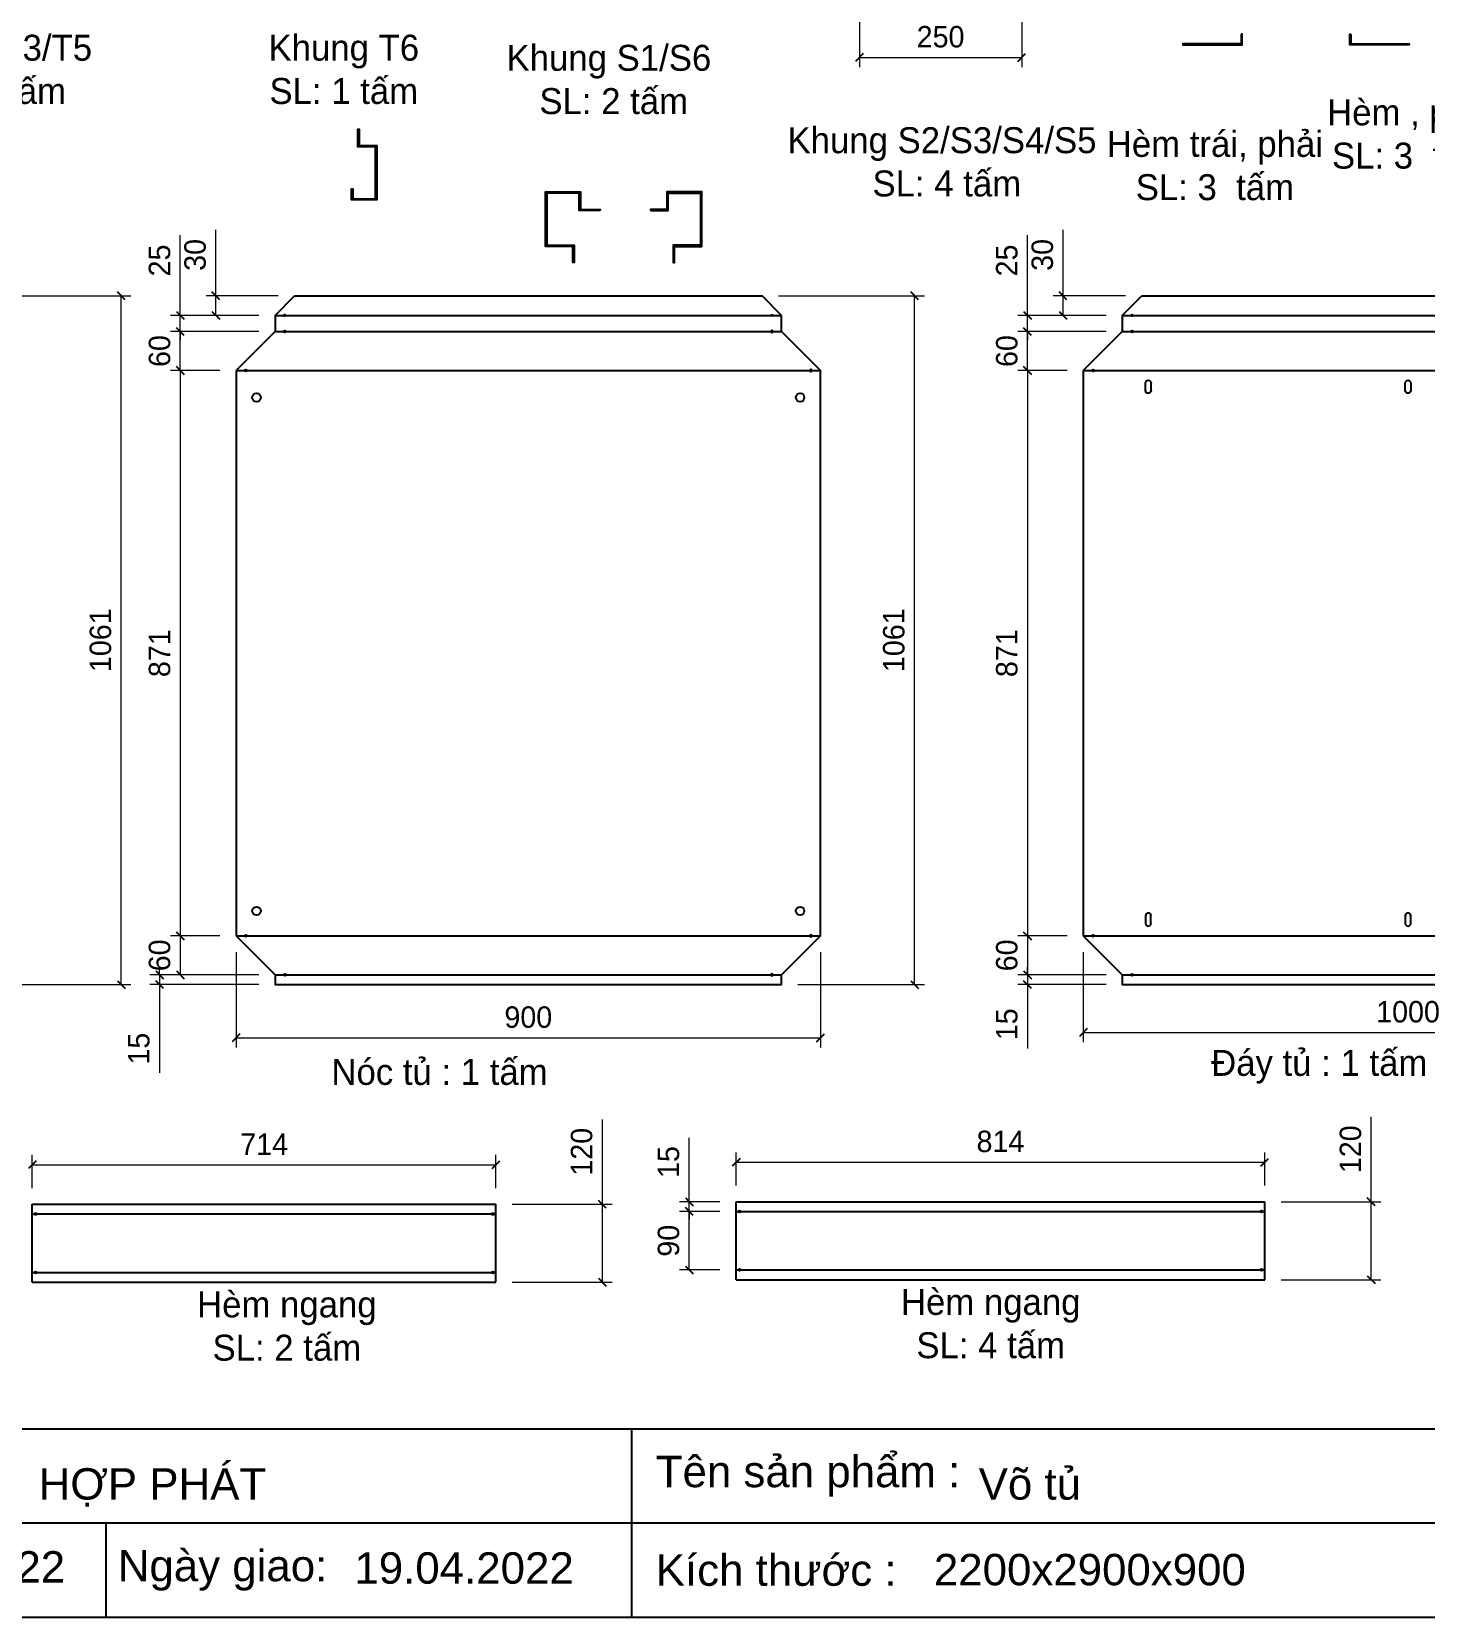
# Model space of a CAD drawing. Header units: millimetres. Extents: x 0 to 7175, y 0 to 5073.
# Drawn here: x 1227 to 3372, y 0 to 2443 of the extents above; entities that cross this region are included whole.
import ezdxf

# ---------------------------------------------------------------- set-up
doc = ezdxf.new("R2010")
doc.units = ezdxf.units.MM
doc.layers.add('CNC', color=7, linetype='Continuous')
doc.layers.add('DIM', color=253, linetype='Continuous')
doc.styles.add('Arial', font='arial.ttf')
doc.dimstyles.new('Dim-33', dxfattribs={"dimtxt": 33, "dimasz": 12, "dimexe": 15, "dimexo": 25, "dimgap": 15, "dimtad": 1, "dimdec": 0, "dimtxsty": 'Standard', "dimblk": 'OBLIQUE', "dimcen": 10, "dimclrd": 5, "dimclre": 5, "dimclrt": 3, "dimazin": 3, "dimtfac": 1, "dimtdec": 0, "dimtmove": 0, "dimatfit": 3, "dimldrblk": 'OPEN30', "dimlwd": 9, "dimlwe": 9})

# ---------------------------------------------------------------- blocks, each defined once
blk = doc.blocks.new('*D35')
at = {"color": 0, "linetype": 'ByBlock', "lineweight": -2}
for p, q in [((2507, 2408.9), (2495, 2396.9)), ((2745, 2396.9), (2757, 2408.9))]:
    blk.add_line(p, q, dxfattribs=at)
at = {"layer": 'Defpoints', "color": 0, "transparency": 16777216}
for p in [(2501, 2642.8), (2751, 2552.8), (2751, 2402.9)]:
    blk.add_point(p, dxfattribs=at)
at = {"layer": 'DIM', "color": 5, "lineweight": 9, "transparency": 16777216}
for p, q in [((2501, 2617.8), (2501, 2387.9)), ((2751, 2527.8), (2751, 2387.9)), ((2501, 2402.9), (2751, 2402.9))]:
    blk.add_line(p, q, dxfattribs=at)
at = {"layer": 'DIM', "color": 3, "transparency": 16777216, "insert": (2626, 2434.7), "char_height": 33, "attachment_point": 5}
blk.add_mtext('250', dxfattribs=at)
blk = doc.blocks.new('_Oblique')
at = {"color": 0, "linetype": 'ByBlock', "lineweight": -2}
blk.add_line((-0.5, -0.5), (0.5, 0.5), dxfattribs=at)
blk = doc.blocks.new('_Open30')
at = {"color": 0, "linetype": 'ByBlock', "lineweight": -2}
for p, q in [((-1, 0.27), (0, 0)), ((0, 0), (-1, -0.27)), ((0, 0), (-1, 0))]:
    blk.add_line(p, q, dxfattribs=at)
blk = doc.blocks.new('*D43')
at = {"color": 0, "linetype": 'ByBlock', "lineweight": -2}
for p, q in [((1370.4, 2029.7), (1358.4, 2041.7)), ((1358.4, 980.7), (1370.4, 968.7))]:
    blk.add_line(p, q, dxfattribs=at)
at = {"layer": 'Defpoints', "color": 0, "transparency": 16777216}
for p in [(1129.7, 2035.7), (1364.4, 2035.7), (1159.7, 974.7)]:
    blk.add_point(p, dxfattribs=at)
at = {"layer": 'DIM', "color": 5, "lineweight": 9, "transparency": 16777216}
for p, q in [((1154.7, 2035.7), (1379.4, 2035.7)), ((1364.4, 974.7), (1364.4, 2035.7)), ((1184.7, 974.7), (1379.4, 974.7))]:
    blk.add_line(p, q, dxfattribs=at)
at = {"layer": 'DIM', "color": 3, "transparency": 16777216, "insert": (1332.5, 1505.2), "char_height": 33, "attachment_point": 5, "rotation": 90}
blk.add_mtext('1061', dxfattribs=at)
blk = doc.blocks.new('*D60')
at = {"color": 0, "linetype": 'ByBlock', "lineweight": -2}
for p, q in [((2851.8, 906.8), (2839.8, 894.8)), ((3839.8, 894.8), (3851.8, 906.8))]:
    blk.add_line(p, q, dxfattribs=at)
at = {"layer": 'Defpoints', "color": 0, "transparency": 16777216}
for p in [(2845.8, 1049.7), (3845.8, 1049.7), (3845.8, 900.8)]:
    blk.add_point(p, dxfattribs=at)
at = {"layer": 'DIM', "color": 5, "lineweight": 9, "transparency": 16777216}
for p, q in [((2845.8, 1024.7), (2845.8, 885.8)), ((3845.8, 1024.7), (3845.8, 885.8)), ((2845.8, 900.8), (3845.8, 900.8))]:
    blk.add_line(p, q, dxfattribs=at)
at = {"layer": 'DIM', "color": 3, "transparency": 16777216, "insert": (3345.8, 932.7), "char_height": 33, "attachment_point": 5}
blk.add_mtext('1000', dxfattribs=at)
blk = doc.blocks.new('*D61')
at = {"color": 0, "linetype": 'ByBlock', "lineweight": -2}
for p, q in [((2765.9, 1914.7), (2753.9, 1926.7)), ((2753.9, 1055.7), (2765.9, 1043.7))]:
    blk.add_line(p, q, dxfattribs=at)
at = {"layer": 'Defpoints', "color": 0, "transparency": 16777216}
for p in [(2845.8, 1920.7), (2759.9, 1049.7), (2845.8, 1049.7)]:
    blk.add_point(p, dxfattribs=at)
at = {"layer": 'DIM', "color": 5, "lineweight": 9, "transparency": 16777216}
for p, q in [((2820.8, 1920.7), (2744.9, 1920.7)), ((2759.9, 1920.7), (2759.9, 1049.7)), ((2820.8, 1049.7), (2744.9, 1049.7))]:
    blk.add_line(p, q, dxfattribs=at)
at = {"layer": 'DIM', "color": 3, "transparency": 16777216, "insert": (2728.1, 1485.2), "char_height": 33, "attachment_point": 5, "rotation": 90}
blk.add_mtext('871', dxfattribs=at)
blk = doc.blocks.new('*D62')
at = {"color": 0, "linetype": 'ByBlock', "lineweight": -2}
for p, q in [((2765.9, 1043.7), (2753.9, 1055.7)), ((2753.9, 995.7), (2765.9, 983.7))]:
    blk.add_line(p, q, dxfattribs=at)
at = {"layer": 'Defpoints', "color": 0, "transparency": 16777216}
for p in [(2845.8, 1049.7), (2759.9, 989.7), (2905.8, 989.7)]:
    blk.add_point(p, dxfattribs=at)
at = {"layer": 'DIM', "color": 5, "lineweight": 9, "transparency": 16777216}
for p, q in [((2820.8, 1049.7), (2744.9, 1049.7)), ((2759.9, 1049.7), (2759.9, 989.7)), ((2880.8, 989.7), (2744.9, 989.7))]:
    blk.add_line(p, q, dxfattribs=at)
at = {"layer": 'DIM', "color": 3, "transparency": 16777216, "insert": (2728.1, 1019.7), "char_height": 33, "attachment_point": 5, "rotation": 90}
blk.add_mtext('60', dxfattribs=at)
blk = doc.blocks.new('*D63')
at = {"color": 0, "linetype": 'ByBlock', "lineweight": -2}
for p, q in [((2753.9, 995.7), (2765.9, 983.7)), ((2765.9, 968.7), (2753.9, 980.7))]:
    blk.add_line(p, q, dxfattribs=at)
at = {"layer": 'Defpoints', "color": 0, "transparency": 16777216}
for p in [(2905.8, 989.7), (2759.9, 974.7), (2905.8, 974.7)]:
    blk.add_point(p, dxfattribs=at)
at = {"layer": 'DIM', "color": 5, "lineweight": 9, "transparency": 16777216}
for p, q in [((2759.9, 989.7), (2759.9, 1001.7)), ((2880.8, 989.7), (2744.9, 989.7)), ((2759.9, 989.7), (2759.9, 974.7)), ((2880.8, 974.7), (2744.9, 974.7)), ((2759.9, 974.7), (2759.9, 876.3))]:
    blk.add_line(p, q, dxfattribs=at)
at = {"layer": 'DIM', "color": 3, "transparency": 16777216, "insert": (2728.1, 913.5), "char_height": 33, "attachment_point": 5, "rotation": 90}
blk.add_mtext('15', dxfattribs=at)
blk = doc.blocks.new('*D64')
at = {"color": 0, "linetype": 'ByBlock', "lineweight": -2}
for p, q in [((2765.9, 1974.7), (2753.9, 1986.7)), ((2753.9, 1926.7), (2765.9, 1914.7))]:
    blk.add_line(p, q, dxfattribs=at)
at = {"layer": 'Defpoints', "color": 0, "transparency": 16777216}
for p in [(2759.9, 1980.7), (2905.8, 1980.7), (2845.8, 1920.7)]:
    blk.add_point(p, dxfattribs=at)
at = {"layer": 'DIM', "color": 5, "lineweight": 9, "transparency": 16777216}
for p, q in [((2880.8, 1980.7), (2744.9, 1980.7)), ((2759.9, 1920.7), (2759.9, 1980.7)), ((2820.8, 1920.7), (2744.9, 1920.7))]:
    blk.add_line(p, q, dxfattribs=at)
at = {"layer": 'DIM', "color": 3, "transparency": 16777216, "insert": (2728.1, 1950.7), "char_height": 33, "attachment_point": 5, "rotation": 90}
blk.add_mtext('60', dxfattribs=at)
blk = doc.blocks.new('*D65')
at = {"color": 0, "linetype": 'ByBlock', "lineweight": -2}
for p, q in [((2753.9, 2011.7), (2765.9, 1999.7)), ((2765.9, 1974.7), (2753.9, 1986.7))]:
    blk.add_line(p, q, dxfattribs=at)
at = {"layer": 'Defpoints', "color": 0, "transparency": 16777216}
for p in [(2759.9, 2005.7), (2905.8, 2005.7), (2905.8, 1980.7)]:
    blk.add_point(p, dxfattribs=at)
at = {"layer": 'DIM', "color": 5, "lineweight": 9, "transparency": 16777216}
for p, q in [((2759.9, 2005.7), (2759.9, 2129.3)), ((2880.8, 2005.7), (2744.9, 2005.7)), ((2759.9, 1980.7), (2759.9, 2005.7)), ((2880.8, 1980.7), (2744.9, 1980.7)), ((2759.9, 1980.7), (2759.9, 1968.7))]:
    blk.add_line(p, q, dxfattribs=at)
at = {"layer": 'DIM', "color": 3, "transparency": 16777216, "insert": (2728.1, 2090.2), "char_height": 33, "attachment_point": 5, "rotation": 90}
blk.add_mtext('25', dxfattribs=at)
blk = doc.blocks.new('*D66')
at = {"color": 0, "linetype": 'ByBlock', "lineweight": -2}
for p, q in [((2820.6, 2029.7), (2808.6, 2041.7)), ((2808.6, 2011.7), (2820.6, 1999.7))]:
    blk.add_line(p, q, dxfattribs=at)
at = {"layer": 'Defpoints', "color": 0, "transparency": 16777216}
for p in [(2814.6, 2035.7), (2935.8, 2035.7), (2905.8, 2005.7)]:
    blk.add_point(p, dxfattribs=at)
at = {"layer": 'DIM', "color": 5, "lineweight": 9, "transparency": 16777216}
for p, q in [((2814.6, 2035.7), (2814.6, 2137.3)), ((2910.8, 2035.7), (2799.6, 2035.7)), ((2814.6, 2005.7), (2814.6, 2035.7)), ((2880.8, 2005.7), (2799.6, 2005.7))]:
    blk.add_line(p, q, dxfattribs=at)
at = {"layer": 'DIM', "color": 3, "transparency": 16777216, "insert": (2782.8, 2098.8), "char_height": 33, "attachment_point": 5, "rotation": 90}
blk.add_mtext('30', dxfattribs=at)
blk = doc.blocks.new('f3daunguoc')
at = {"layer": 'CNC', "color": 2, "lineweight": -3}
blk.add_circle((0, 0), 1.5, dxfattribs=at)
blk = doc.blocks.new('f2dauxuoi')
at = {"layer": 'CNC', "color": 2, "lineweight": -3}
blk.add_circle((0, 0), 1, dxfattribs=at)
blk = doc.blocks.new('*D68')
at = {"color": 0, "linetype": 'ByBlock', "lineweight": -2}
for p, q in [((1547.2, 898.6), (1535.2, 886.6)), ((2435.2, 886.6), (2447.2, 898.6))]:
    blk.add_line(p, q, dxfattribs=at)
at = {"layer": 'Defpoints', "color": 0, "transparency": 16777216}
for p in [(1541.2, 1049.7), (2441.2, 1049.7), (2441.2, 892.6)]:
    blk.add_point(p, dxfattribs=at)
at = {"layer": 'DIM', "color": 5, "lineweight": 9, "transparency": 16777216}
for p, q in [((1541.2, 1024.7), (1541.2, 877.6)), ((2441.2, 1024.7), (2441.2, 877.6)), ((1541.2, 892.6), (2441.2, 892.6))]:
    blk.add_line(p, q, dxfattribs=at)
at = {"layer": 'DIM', "color": 3, "transparency": 16777216, "insert": (1991.2, 924.4), "char_height": 33, "attachment_point": 5}
blk.add_mtext('900', dxfattribs=at)
blk = doc.blocks.new('*D69')
at = {"color": 0, "linetype": 'ByBlock', "lineweight": -2}
for p, q in [((1461.3, 1914.7), (1449.3, 1926.7)), ((1449.3, 1055.7), (1461.3, 1043.7))]:
    blk.add_line(p, q, dxfattribs=at)
at = {"layer": 'Defpoints', "color": 0, "transparency": 16777216}
for p in [(1541.2, 1920.7), (1455.3, 1049.7), (1541.2, 1049.7)]:
    blk.add_point(p, dxfattribs=at)
at = {"layer": 'DIM', "color": 5, "lineweight": 9, "transparency": 16777216}
for p, q in [((1516.2, 1920.7), (1440.3, 1920.7)), ((1455.3, 1920.7), (1455.3, 1049.7)), ((1516.2, 1049.7), (1440.3, 1049.7))]:
    blk.add_line(p, q, dxfattribs=at)
at = {"layer": 'DIM', "color": 3, "transparency": 16777216, "insert": (1423.5, 1485.2), "char_height": 33, "attachment_point": 5, "rotation": 90}
blk.add_mtext('871', dxfattribs=at)
blk = doc.blocks.new('*D70')
at = {"color": 0, "linetype": 'ByBlock', "lineweight": -2}
for p, q in [((1461.3, 1043.7), (1449.3, 1055.7)), ((1449.3, 995.7), (1461.3, 983.7))]:
    blk.add_line(p, q, dxfattribs=at)
at = {"layer": 'Defpoints', "color": 0, "transparency": 16777216}
for p in [(1541.2, 1049.7), (1455.3, 989.7), (1601.2, 989.7)]:
    blk.add_point(p, dxfattribs=at)
at = {"layer": 'DIM', "color": 5, "lineweight": 9, "transparency": 16777216}
for p, q in [((1516.2, 1049.7), (1440.3, 1049.7)), ((1455.3, 1049.7), (1455.3, 989.7)), ((1576.2, 989.7), (1440.3, 989.7))]:
    blk.add_line(p, q, dxfattribs=at)
at = {"layer": 'DIM', "color": 3, "transparency": 16777216, "insert": (1423.5, 1019.7), "char_height": 33, "attachment_point": 5, "rotation": 90}
blk.add_mtext('60', dxfattribs=at)
blk = doc.blocks.new('*D71')
at = {"color": 0, "linetype": 'ByBlock', "lineweight": -2}
for p, q in [((1417.5, 995.7), (1429.5, 983.7)), ((1429.5, 968.7), (1417.5, 980.7))]:
    blk.add_line(p, q, dxfattribs=at)
at = {"layer": 'Defpoints', "color": 0, "transparency": 16777216}
for p in [(1601.2, 989.7), (1423.5, 974.7), (1601.2, 974.7)]:
    blk.add_point(p, dxfattribs=at)
at = {"layer": 'DIM', "color": 5, "lineweight": 9, "transparency": 16777216}
for p, q in [((1423.5, 989.7), (1423.5, 1001.7)), ((1576.2, 989.7), (1408.5, 989.7)), ((1423.5, 989.7), (1423.5, 974.7)), ((1576.2, 974.7), (1408.5, 974.7)), ((1423.5, 974.7), (1423.5, 838.8))]:
    blk.add_line(p, q, dxfattribs=at)
at = {"layer": 'DIM', "color": 3, "transparency": 16777216, "insert": (1391.6, 876), "char_height": 33, "attachment_point": 5, "rotation": 90}
blk.add_mtext('15', dxfattribs=at)
blk = doc.blocks.new('*D72')
at = {"color": 0, "linetype": 'ByBlock', "lineweight": -2}
for p, q in [((1461.3, 1974.7), (1449.3, 1986.7)), ((1449.3, 1926.7), (1461.3, 1914.7))]:
    blk.add_line(p, q, dxfattribs=at)
at = {"layer": 'Defpoints', "color": 0, "transparency": 16777216}
for p in [(1455.3, 1980.7), (1601.2, 1980.7), (1541.2, 1920.7)]:
    blk.add_point(p, dxfattribs=at)
at = {"layer": 'DIM', "color": 5, "lineweight": 9, "transparency": 16777216}
for p, q in [((1576.2, 1980.7), (1440.3, 1980.7)), ((1455.3, 1920.7), (1455.3, 1980.7)), ((1516.2, 1920.7), (1440.3, 1920.7))]:
    blk.add_line(p, q, dxfattribs=at)
at = {"layer": 'DIM', "color": 3, "transparency": 16777216, "insert": (1423.5, 1950.7), "char_height": 33, "attachment_point": 5, "rotation": 90}
blk.add_mtext('60', dxfattribs=at)
blk = doc.blocks.new('*D73')
at = {"color": 0, "linetype": 'ByBlock', "lineweight": -2}
for p, q in [((1449.3, 2011.7), (1461.3, 1999.7)), ((1461.3, 1974.7), (1449.3, 1986.7))]:
    blk.add_line(p, q, dxfattribs=at)
at = {"layer": 'Defpoints', "color": 0, "transparency": 16777216}
for p in [(1455.3, 2005.7), (1601.2, 2005.7), (1601.2, 1980.7)]:
    blk.add_point(p, dxfattribs=at)
at = {"layer": 'DIM', "color": 5, "lineweight": 9, "transparency": 16777216}
for p, q in [((1455.3, 2005.7), (1455.3, 2129.3)), ((1576.2, 2005.7), (1440.3, 2005.7)), ((1455.3, 1980.7), (1455.3, 2005.7)), ((1576.2, 1980.7), (1440.3, 1980.7)), ((1455.3, 1980.7), (1455.3, 1968.7))]:
    blk.add_line(p, q, dxfattribs=at)
at = {"layer": 'DIM', "color": 3, "transparency": 16777216, "insert": (1423.5, 2090.2), "char_height": 33, "attachment_point": 5, "rotation": 90}
blk.add_mtext('25', dxfattribs=at)
blk = doc.blocks.new('*D74')
at = {"color": 0, "linetype": 'ByBlock', "lineweight": -2}
for p, q in [((1516, 2029.7), (1504, 2041.7)), ((1504, 2011.7), (1516, 1999.7))]:
    blk.add_line(p, q, dxfattribs=at)
at = {"layer": 'Defpoints', "color": 0, "transparency": 16777216}
for p in [(1510, 2035.7), (1631.2, 2035.7), (1601.2, 2005.7)]:
    blk.add_point(p, dxfattribs=at)
at = {"layer": 'DIM', "color": 5, "lineweight": 9, "transparency": 16777216}
for p, q in [((1510, 2035.7), (1510, 2137.3)), ((1606.2, 2035.7), (1495, 2035.7)), ((1510, 2005.7), (1510, 2035.7)), ((1576.2, 2005.7), (1495, 2005.7))]:
    blk.add_line(p, q, dxfattribs=at)
at = {"layer": 'DIM', "color": 3, "transparency": 16777216, "insert": (1478.2, 2098.8), "char_height": 33, "attachment_point": 5, "rotation": 90}
blk.add_mtext('30', dxfattribs=at)
blk = doc.blocks.new('*D75')
at = {"color": 0, "linetype": 'ByBlock', "lineweight": -2}
for p, q in [((2592, 2029.7), (2580, 2041.7)), ((2580, 980.7), (2592, 968.7))]:
    blk.add_line(p, q, dxfattribs=at)
at = {"layer": 'Defpoints', "color": 0, "transparency": 16777216}
for p in [(2351.2, 2035.7), (2586, 2035.7), (2381.2, 974.7)]:
    blk.add_point(p, dxfattribs=at)
at = {"layer": 'DIM', "color": 5, "lineweight": 9, "transparency": 16777216}
for p, q in [((2376.2, 2035.7), (2601, 2035.7)), ((2586, 974.7), (2586, 2035.7)), ((2406.2, 974.7), (2601, 974.7))]:
    blk.add_line(p, q, dxfattribs=at)
at = {"layer": 'DIM', "color": 3, "transparency": 16777216, "insert": (2554.1, 1505.2), "char_height": 33, "attachment_point": 5, "rotation": 90}
blk.add_mtext('1061', dxfattribs=at)
blk = doc.blocks.new('ovan8.5x20')
at = {"layer": 'CNC', "color": 2, "lineweight": -3}
for p, q in [((5.7, 4.2), (-5.8, 4.2)), ((-5.8, -4.2), (5.7, -4.2))]:
    blk.add_line(p, q, dxfattribs=at)
for centre, start, end in [((-5.8, 0), 90, 270), ((5.7, 0), 270, 90)]:
    blk.add_arc(centre, 4.25, start, end, dxfattribs=at)
blk = doc.blocks.new('*D98')
at = {"color": 0, "linetype": 'ByBlock', "lineweight": -2}
for p, q in [((2233, 646.1), (2245, 634.1)), ((2245, 619.1), (2233, 631.1))]:
    blk.add_line(p, q, dxfattribs=at)
at = {"layer": 'Defpoints', "color": 0, "transparency": 16777216}
for p in [(2239, 640.1), (2311.2, 640.1), (2311.2, 625.1)]:
    blk.add_point(p, dxfattribs=at)
at = {"layer": 'DIM', "color": 5, "lineweight": 9, "transparency": 16777216}
for p, q in [((2239, 640.1), (2239, 738.5)), ((2286.2, 640.1), (2224, 640.1)), ((2239, 625.1), (2239, 640.1)), ((2286.2, 625.1), (2224, 625.1)), ((2239, 625.1), (2239, 613.1))]:
    blk.add_line(p, q, dxfattribs=at)
at = {"layer": 'DIM', "color": 3, "transparency": 16777216, "insert": (2207.2, 701.3), "char_height": 33, "attachment_point": 5, "rotation": 90}
blk.add_mtext('15', dxfattribs=at)
blk = doc.blocks.new('*D99')
at = {"color": 0, "linetype": 'ByBlock', "lineweight": -2}
for p, q in [((3295.1, 634.1), (3283.1, 646.1)), ((3283.1, 526.1), (3295.1, 514.1))]:
    blk.add_line(p, q, dxfattribs=at)
at = {"layer": 'Defpoints', "color": 0, "transparency": 16777216}
for p in [(3125.2, 640.1), (3289.1, 640.1), (3125.2, 520.1)]:
    blk.add_point(p, dxfattribs=at)
at = {"layer": 'DIM', "color": 5, "lineweight": 9, "transparency": 16777216}
for p, q in [((3289.1, 640.1), (3289.1, 770.8)), ((3150.2, 640.1), (3304.1, 640.1)), ((3289.1, 520.1), (3289.1, 640.1)), ((3150.2, 520.1), (3304.1, 520.1))]:
    blk.add_line(p, q, dxfattribs=at)
at = {"layer": 'DIM', "color": 3, "transparency": 16777216, "insert": (3257.3, 721), "char_height": 33, "attachment_point": 5, "rotation": 90}
blk.add_mtext('120', dxfattribs=at)
blk = doc.blocks.new('*D100')
at = {"color": 0, "linetype": 'ByBlock', "lineweight": -2}
for p, q in [((2317.2, 707), (2305.2, 695)), ((3119.2, 695), (3131.2, 707))]:
    blk.add_line(p, q, dxfattribs=at)
at = {"layer": 'Defpoints', "color": 0, "transparency": 16777216}
for p in [(3125.2, 701), (2311.2, 640.1), (3125.2, 640.1)]:
    blk.add_point(p, dxfattribs=at)
at = {"layer": 'DIM', "color": 5, "lineweight": 9, "transparency": 16777216}
for p, q in [((2311.2, 665.1), (2311.2, 716)), ((3125.2, 665.1), (3125.2, 716)), ((2311.2, 701), (3125.2, 701))]:
    blk.add_line(p, q, dxfattribs=at)
at = {"layer": 'DIM', "color": 3, "transparency": 16777216, "insert": (2718.2, 732.9), "char_height": 33, "attachment_point": 5}
blk.add_mtext('814', dxfattribs=at)
blk = doc.blocks.new('*D101')
at = {"color": 0, "linetype": 'ByBlock', "lineweight": -2}
for p, q in [((2245, 619.1), (2233, 631.1)), ((2233, 541.1), (2245, 529.1))]:
    blk.add_line(p, q, dxfattribs=at)
at = {"layer": 'Defpoints', "color": 0, "transparency": 16777216}
for p in [(2239, 625.1), (2311.2, 625.1), (2311.2, 535.1)]:
    blk.add_point(p, dxfattribs=at)
at = {"layer": 'DIM', "color": 5, "lineweight": 9, "transparency": 16777216}
for p, q in [((2286.2, 625.1), (2224, 625.1)), ((2239, 535.1), (2239, 625.1)), ((2286.2, 535.1), (2224, 535.1))]:
    blk.add_line(p, q, dxfattribs=at)
at = {"layer": 'DIM', "color": 3, "transparency": 16777216, "insert": (2207.2, 580.1), "char_height": 33, "attachment_point": 5, "rotation": 90}
blk.add_mtext('90', dxfattribs=at)
blk = doc.blocks.new('*D102')
at = {"color": 0, "linetype": 'ByBlock', "lineweight": -2}
for p, q in [((1149.2, 642.3), (1161.2, 630.3)), ((1161.2, 615.3), (1149.2, 627.3))]:
    blk.add_line(p, q, dxfattribs=at)
at = {"layer": 'Defpoints', "color": 0, "transparency": 16777216}
for p in [(1155.2, 636.3), (1227.4, 636.3), (1227.4, 621.3)]:
    blk.add_point(p, dxfattribs=at)
at = {"layer": 'DIM', "color": 5, "lineweight": 9, "transparency": 16777216}
for p, q in [((1155.2, 636.3), (1155.2, 734.7)), ((1202.4, 636.3), (1140.2, 636.3)), ((1155.2, 621.3), (1155.2, 636.3)), ((1202.4, 621.3), (1140.2, 621.3)), ((1155.2, 621.3), (1155.2, 609.3))]:
    blk.add_line(p, q, dxfattribs=at)
at = {"layer": 'DIM', "color": 3, "transparency": 16777216, "insert": (1123.4, 697.5), "char_height": 33, "attachment_point": 5, "rotation": 90}
blk.add_mtext('15', dxfattribs=at)
blk = doc.blocks.new('*D103')
at = {"color": 0, "linetype": 'ByBlock', "lineweight": -2}
for p, q in [((2111.3, 630.3), (2099.3, 642.3)), ((2099.3, 522.3), (2111.3, 510.3))]:
    blk.add_line(p, q, dxfattribs=at)
at = {"layer": 'Defpoints', "color": 0, "transparency": 16777216}
for p in [(1941.4, 636.3), (2105.3, 636.3), (1941.4, 516.3)]:
    blk.add_point(p, dxfattribs=at)
at = {"layer": 'DIM', "color": 5, "lineweight": 9, "transparency": 16777216}
for p, q in [((2105.3, 636.3), (2105.3, 767)), ((1966.4, 636.3), (2120.3, 636.3)), ((2105.3, 516.3), (2105.3, 636.3)), ((1966.4, 516.3), (2120.3, 516.3))]:
    blk.add_line(p, q, dxfattribs=at)
at = {"layer": 'DIM', "color": 3, "transparency": 16777216, "insert": (2073.4, 717.2), "char_height": 33, "attachment_point": 5, "rotation": 90}
blk.add_mtext('120', dxfattribs=at)
blk = doc.blocks.new('*D104')
at = {"color": 0, "linetype": 'ByBlock', "lineweight": -2}
for p, q in [((1233.4, 703.2), (1221.4, 691.2)), ((1935.4, 691.2), (1947.4, 703.2))]:
    blk.add_line(p, q, dxfattribs=at)
at = {"layer": 'Defpoints', "color": 0, "transparency": 16777216}
for p in [(1941.4, 697.2), (1227.4, 636.3), (1941.4, 636.3)]:
    blk.add_point(p, dxfattribs=at)
at = {"layer": 'DIM', "color": 5, "lineweight": 9, "transparency": 16777216}
for p, q in [((1227.4, 661.3), (1227.4, 712.2)), ((1941.4, 661.3), (1941.4, 712.2)), ((1227.4, 697.2), (1941.4, 697.2))]:
    blk.add_line(p, q, dxfattribs=at)
at = {"layer": 'DIM', "color": 3, "transparency": 16777216, "insert": (1584.4, 728.8), "char_height": 33, "attachment_point": 5}
blk.add_mtext('714', dxfattribs=at)
blk = doc.blocks.new('*D105')
at = {"color": 0, "linetype": 'ByBlock', "lineweight": -2}
for p, q in [((1161.2, 615.3), (1149.2, 627.3)), ((1149.2, 537.3), (1161.2, 525.3))]:
    blk.add_line(p, q, dxfattribs=at)
at = {"layer": 'Defpoints', "color": 0, "transparency": 16777216}
for p in [(1155.2, 621.3), (1227.4, 621.3), (1227.4, 531.3)]:
    blk.add_point(p, dxfattribs=at)
at = {"layer": 'DIM', "color": 5, "lineweight": 9, "transparency": 16777216}
for p, q in [((1202.4, 621.3), (1140.2, 621.3)), ((1155.2, 531.3), (1155.2, 621.3)), ((1202.4, 531.3), (1140.2, 531.3))]:
    blk.add_line(p, q, dxfattribs=at)
at = {"layer": 'DIM', "color": 3, "transparency": 16777216, "insert": (1123.4, 576.3), "char_height": 33, "attachment_point": 5, "rotation": 90}
blk.add_mtext('90', dxfattribs=at)
blk = doc.blocks.new('KHUNG CHUẨN')
at = {"color": 7}
for p, q in [((19889.2, -28535.2), (16919.2, -28535.2)), ((17809.2, -28535.2), (17809.2, -28655.2)), ((18939.2, -28595.2), (16919.2, -28595.2)), ((17474.2, -28595.2), (17474.2, -28655.2))]:
    blk.add_line(p, q, dxfattribs=at)
blk.add_lwpolyline([(16919.2, -26555.2), (19889.2, -26555.2), (19889.2, -28655.2), (16919.2, -28655.2)], close=True, dxfattribs=at)
at = {"color": 2, "char_height": 20, "attachment_point": 4, "style": 'Arial'}
for s, insert, width in [('  Tên sản phẩm :', (17809.2, -28565.2), 917.634), ('  Ngày giao:', (17466.3, -28625.2), 556.651), ('  Kích thước :', (17809.2, -28625.2), 917.634)]:
    blk.add_mtext(s, dxfattribs=dict(at, insert=insert, width=width))
at = {"color": 3, "style": 'Arial'}
for tag, p in [('#01', (17055.6, -28580.1)), ('#02', (17431.4, -28580.1)), ('#03', (18030.6, -28580.1)), ('#08', (18751.7, -28580.1)), ('#10', (19064.8, -28580.1)), ('#04', (17024.8, -28634.6)), ('#05', (17308.5, -28633)), ('#06', (17632.7, -28633.7)), ('#07', (18002, -28634.7)), ('#09', (18753.8, -28632.6)), ('#11', (19060.3, -28625.7)), ('#12', (19806.5, -28628.9))]:
    blk.add_attdef(tag, p, '', height=20, dxfattribs=at)

msp = doc.modelspace()

# ---------------------------------------------------------------- linework, layer by layer
at = {"color": 7}
for p, q in [((1601.2, 2005.7), (1631.2, 2035.7)), ((1631.2, 2035.7), (2351.2, 2035.7)), ((2381.2, 2005.7), (2351.2, 2035.7)), ((2905.8, 2005.7), (2935.8, 2035.7)), ((2935.8, 2035.7), (3755.8, 2035.7)), ((1601.2, 2005.7), (2381.2, 2005.7)), ((2905.8, 2005.7), (3785.8, 2005.7)), ((1601.2, 1980.7), (1541.2, 1920.7)), ((1601.2, 1980.7), (2381.2, 1980.7)), ((2381.2, 1980.7), (2441.2, 1920.7)), ((2905.8, 1980.7), (2845.8, 1920.7)), ((2905.8, 1980.7), (3785.8, 1980.7)), ((1541.2, 1920.7), (2441.2, 1920.7)), ((2845.8, 1920.7), (3845.8, 1920.7)), ((1541.2, 1049.7), (2441.2, 1049.7)), ((1541.2, 1049.7), (1601.2, 989.7)), ((2441.2, 1049.7), (2381.2, 989.7)), ((2845.8, 1049.7), (3845.8, 1049.7)), ((2845.8, 1049.7), (2905.8, 989.7)), ((1601.2, 989.7), (2381.2, 989.7)), ((2905.8, 989.7), (3785.8, 989.7)), ((1227.4, 636.3), (1941.4, 636.3)), ((2311.2, 640.1), (3125.2, 640.1)), ((1227.4, 621.3), (1941.4, 621.3)), ((2311.2, 625.1), (3125.2, 625.1)), ((1227.4, 531.3), (1941.4, 531.3)), ((1227.4, 516.3), (1941.4, 516.3)), ((2311.2, 535.1), (3125.2, 535.1)), ((2311.2, 520.1), (3125.2, 520.1))]:
    msp.add_line(p, q, dxfattribs=at)
at = {"color": 2}
for p, q in [((1227.4, 516.3), (1227.4, 636.3)), ((1941.4, 516.3), (1941.4, 636.3)), ((2311.2, 520.1), (2311.2, 640.1)), ((3125.2, 520.1), (3125.2, 640.1))]:
    msp.add_line(p, q, dxfattribs=at)
at = {"color": 3}
for points in [[(3089, 2438.8), (3089, 2423.8), (2999, 2423.8), (2999, 2422.3), (3090.5, 2422.3), (3090.5, 2438.8)], [(3257.7, 2438.8), (3257.7, 2423.8), (3347.7, 2423.8), (3347.7, 2422.3), (3256.2, 2422.3), (3256.2, 2438.8)]]:
    msp.add_lwpolyline(points, close=True, dxfattribs=at)
at = {"color": 7}
msp.add_lwpolyline([(1730.9, 2267.4), (1757.9, 2267.4), (1757.9, 2183.4), (1718.9, 2183.4), (1718.9, 2200.4), (1720.9, 2200.4), (1720.9, 2185.4), (1755.9, 2185.4), (1755.9, 2265.4), (1728.9, 2265.4), (1728.9, 2292.4), (1730.9, 2292.4)], close=True, dxfattribs=at)
for points in [[(2101.7, 2167), (2069.7, 2167), (2069.7, 2194), (2019.7, 2194), (2019.7, 2114), (2061.7, 2114), (2061.7, 2087), (2059.7, 2087), (2059.7, 2112), (2017.7, 2112), (2017.7, 2196), (2071.7, 2196), (2071.7, 2169), (2101.7, 2169), (2101.7, 2167)], [(2179.3, 2167), (2206.3, 2167), (2206.3, 2194), (2256.3, 2194), (2256.3, 2114), (2214.3, 2114), (2214.3, 2087), (2216.3, 2087), (2216.3, 2112), (2258.3, 2112), (2258.3, 2196), (2204.3, 2196), (2204.3, 2169), (2179.3, 2169), (2179.3, 2167)], [(1601.2, 2005.7), (1601.2, 1980.7)], [(2381.2, 1980.7), (2381.2, 2005.7)], [(2905.8, 2005.7), (2905.8, 1980.7)], [(1541.2, 1920.7), (1541.2, 1049.7)], [(2441.2, 1049.7), (2441.2, 1920.7)], [(2845.8, 1920.7), (2845.8, 1049.7)], [(1601.2, 989.7), (1601.2, 974.7), (2381.2, 974.7), (2381.2, 989.7)], [(2905.8, 989.7), (2905.8, 974.7), (3785.8, 974.7), (3785.8, 989.7)]]:
    msp.add_lwpolyline(points, dxfattribs=at)
at = {"color": 2}
for centre, radius in [((1572.7, 1879.2), 6.5), ((2409.7, 1879.2), 6.5), ((1572.7, 1088.2), 6.5), ((2409.7, 1088.2), 6.5), ((1232.4, 621.3), 1.5), ((1936.4, 621.3), 1.5), ((2316.2, 625.1), 1.5), ((3120.2, 625.1), 1.5), ((1232.4, 531.3), 1.5), ((1936.4, 531.3), 1.5), ((2316.2, 535.1), 1.5), ((3120.2, 535.1), 1.5)]:
    msp.add_circle(centre, radius, dxfattribs=at)

# ---------------------------------------------------------------- block references
at = {"color": 3}
ref = msp.add_blockref('KHUNG CHUẨN', (-40872.9, 69224.1), dxfattribs=dict(at, xscale=2.415765000009741, yscale=2.415765000009741, zscale=2.415765000009741))
ref.add_attrib('#03', 'Võ tủ', (2684.7, 181.3), dxfattribs={"color": 3, "height": 48.32, "style": 'Arial'})
ref.add_attrib('#07', '2200x2900x900', (2615.7, 49.3), dxfattribs={"color": 3, "height": 48.315, "style": 'Arial'})
ref.add_attrib('#02', 'HỢP PHÁT', (1237.2, 181.3), dxfattribs={"color": 3, "height": 48.32, "style": 'Arial'})
ref.add_attrib('#05', '11.04.2022', (940.2, 53.5), dxfattribs={"color": 3, "height": 48.32, "style": 'Arial'})
ref.add_attrib('#06', '19.04.2022', (1723.4, 51.8), dxfattribs={"color": 3, "height": 48.32, "style": 'Arial'})
at = {"lineweight": -3, "xscale": -1, "rotation": 90}
for name, p in [('f2dauxuoi', (1616.2, 2005.7)), ('f2dauxuoi', (2920.8, 2005.7)), ('f3daunguoc', (2366.2, 1980.7)), ('f3daunguoc', (2426.2, 1920.7)), ('f3daunguoc', (2426.2, 1049.7)), ('f3daunguoc', (2366.2, 989.7))]:
    msp.add_blockref(name, p, dxfattribs=at)
at = {"lineweight": -3, "rotation": 270}
for name, p in [('f2dauxuoi', (2366.2, 2005.7)), ('f3daunguoc', (1616.2, 1980.7)), ('f3daunguoc', (2920.8, 1980.7)), ('f3daunguoc', (1556.2, 1920.7)), ('f3daunguoc', (2860.8, 1920.7)), ('f3daunguoc', (1556.2, 1049.7)), ('f3daunguoc', (2860.8, 1049.7)), ('f3daunguoc', (1616.2, 989.7)), ('f3daunguoc', (2920.8, 989.7))]:
    msp.add_blockref(name, p, dxfattribs=at)
at = {"layer": 'CNC', "lineweight": -3, "xscale": -1, "rotation": 90}
for p in [(2945.8, 1895.6), (3345.8, 1895.6)]:
    msp.add_blockref('ovan8.5x20', p, dxfattribs=at)
at = {"layer": 'CNC', "lineweight": -3, "rotation": 90}
for p in [(2945.8, 1074.9), (3345.8, 1074.9)]:
    msp.add_blockref('ovan8.5x20', p, dxfattribs=at)

# ---------------------------------------------------------------- texts
at = {"color": 2, "char_height": 40, "attachment_point": 5}
for s, insert, width in [('Khung T3/T5\\PSL: 2 tấm', (1164.9, 2384.4), 775), ('Khung T6\\PSL: 1 tấm', (1707.1, 2384.4), 775), ('Khung S1/S6\\P SL: 2 tấm', (2115.3, 2368.8), 775), ('Hèm , phải\\PSL: 3  tấm', (3350.5, 2284.8), 517.446), ('Khung S2/S3/S4/S5\\P SL: 4 tấm', (2628.2, 2241.9), 775), ('Hèm trái, phải\\PSL: 3  tấm', (3048.4, 2236.2), 517.446), ('Nóc tủ : 1 tấm', (1854.5, 839.9), 675), ('Đáy tủ : 1 tấm', (3209.1, 848.1), 775), ('Hèm ngang \\PSL: 2 tấm', (1619.4, 448.4), 875), ('Hèm ngang \\PSL: 4 tấm', (2703.2, 452.2), 875)]:
    msp.add_mtext(s, dxfattribs=dict(at, insert=insert, width=width))

# ---------------------------------------------------------------- dimensions: what is measured, and where the dimension line sits
at = {"layer": 'DIM', "color": 2}
for base, p1, p2, picture, middle in [((2751, 2402.9), (2501, 2642.8), (2751, 2552.8), '*D35', (2626, 2434.7)), ((1941.4, 697.2), (1227.4, 636.3), (1941.4, 636.3), '*D104', (1584.4, 728.8)), ((3125.2, 701), (2311.2, 640.1), (3125.2, 640.1), '*D100', (2718.2, 732.9))]:
    dim = msp.add_linear_dim(base=base, p1=p1, p2=p2, dimstyle='Dim-33', dxfattribs=at)
    dim.commit()
    dim.dimension.update_dxf_attribs({"geometry": picture, "text_midpoint": middle})
at = {"layer": 'DIM', "color": 7}
for base, p1, p2, picture, middle in [((1455.3, 2005.7), (1601.2, 1980.7), (1601.2, 2005.7), '*D73', (1455.3, 2090.2)), ((1510, 2035.7), (1601.2, 2005.7), (1631.2, 2035.7), '*D74', (1510, 2098.8)), ((2759.9, 2005.7), (2905.8, 1980.7), (2905.8, 2005.7), '*D65', (2759.9, 2090.2)), ((2814.6, 2035.7), (2905.8, 2005.7), (2935.8, 2035.7), '*D66', (2814.6, 2098.8)), ((1455.3, 1980.7), (1541.2, 1920.7), (1601.2, 1980.7), '*D72', (1455.3, 1950.7)), ((2759.9, 1980.7), (2845.8, 1920.7), (2905.8, 1980.7), '*D64', (2759.9, 1950.7)), ((1455.3, 1049.7), (1541.2, 1920.7), (1541.2, 1049.7), '*D69', (1455.3, 1485.2)), ((2759.9, 1049.7), (2845.8, 1920.7), (2845.8, 1049.7), '*D61', (2759.9, 1485.2)), ((1455.3, 989.7), (1541.2, 1049.7), (1601.2, 989.7), '*D70', (1455.3, 1019.7)), ((2759.9, 989.7), (2845.8, 1049.7), (2905.8, 989.7), '*D62', (2759.9, 1019.7)), ((1423.5, 974.7), (1601.2, 989.7), (1601.2, 974.7), '*D71', (1423.5, 876))]:
    dim = msp.add_linear_dim(base=base, p1=p1, p2=p2, angle=270, dimstyle='Dim-33', dxfattribs=at)
    dim.commit()
    dim.dimension.update_dxf_attribs({"geometry": picture, "text_midpoint": middle, "dimtype": 160})
at = {"layer": 'DIM', "color": 2}
for base, p1, p2, picture, middle in [((1364.4, 2035.7), (1159.7, 974.7), (1129.7, 2035.7), '*D43', (1332.5, 1505.2)), ((2586, 2035.7), (2381.2, 974.7), (2351.2, 2035.7), '*D75', (2554.1, 1505.2)), ((1155.2, 636.3), (1227.4, 621.3), (1227.4, 636.3), '*D102', (1123.4, 697.5)), ((2239, 640.1), (2311.2, 625.1), (2311.2, 640.1), '*D98', (2207.2, 701.3))]:
    dim = msp.add_linear_dim(base=base, p1=p1, p2=p2, angle=90, dimstyle='Dim-33', dxfattribs=at)
    dim.commit()
    dim.dimension.update_dxf_attribs({"geometry": picture, "text_midpoint": middle})
at = {"layer": 'DIM', "color": 7}
for base, p1, p2, angle, picture, middle in [((2441.2, 892.6), (1541.2, 1049.7), (2441.2, 1049.7), 180, '*D68', (1991.2, 924.4)), ((3845.8, 900.8), (2845.8, 1049.7), (3845.8, 1049.7), 180, '*D60', (3345.8, 932.7)), ((2759.9, 974.7), (2905.8, 989.7), (2905.8, 974.7), 270, '*D63', (2728.1, 913.5))]:
    dim = msp.add_linear_dim(base=base, p1=p1, p2=p2, angle=angle, dimstyle='Dim-33', dxfattribs=at)
    dim.commit()
    dim.dimension.update_dxf_attribs({"geometry": picture, "text_midpoint": middle})
at = {"layer": 'DIM', "color": 2}
for base, p1, p2, picture, middle in [((2105.3, 636.3), (1941.4, 516.3), (1941.4, 636.3), '*D103', (2105.3, 717.2)), ((3289.1, 640.1), (3125.2, 520.1), (3125.2, 640.1), '*D99', (3289.1, 721)), ((1155.2, 621.3), (1227.4, 531.3), (1227.4, 621.3), '*D105', (1155.2, 576.3)), ((2239, 625.1), (2311.2, 535.1), (2311.2, 625.1), '*D101', (2239, 580.1))]:
    dim = msp.add_linear_dim(base=base, p1=p1, p2=p2, angle=90, dimstyle='Dim-33', dxfattribs=at)
    dim.commit()
    dim.dimension.update_dxf_attribs({"geometry": picture, "text_midpoint": middle, "dimtype": 160})

doc.saveas('drawing.dxf')
